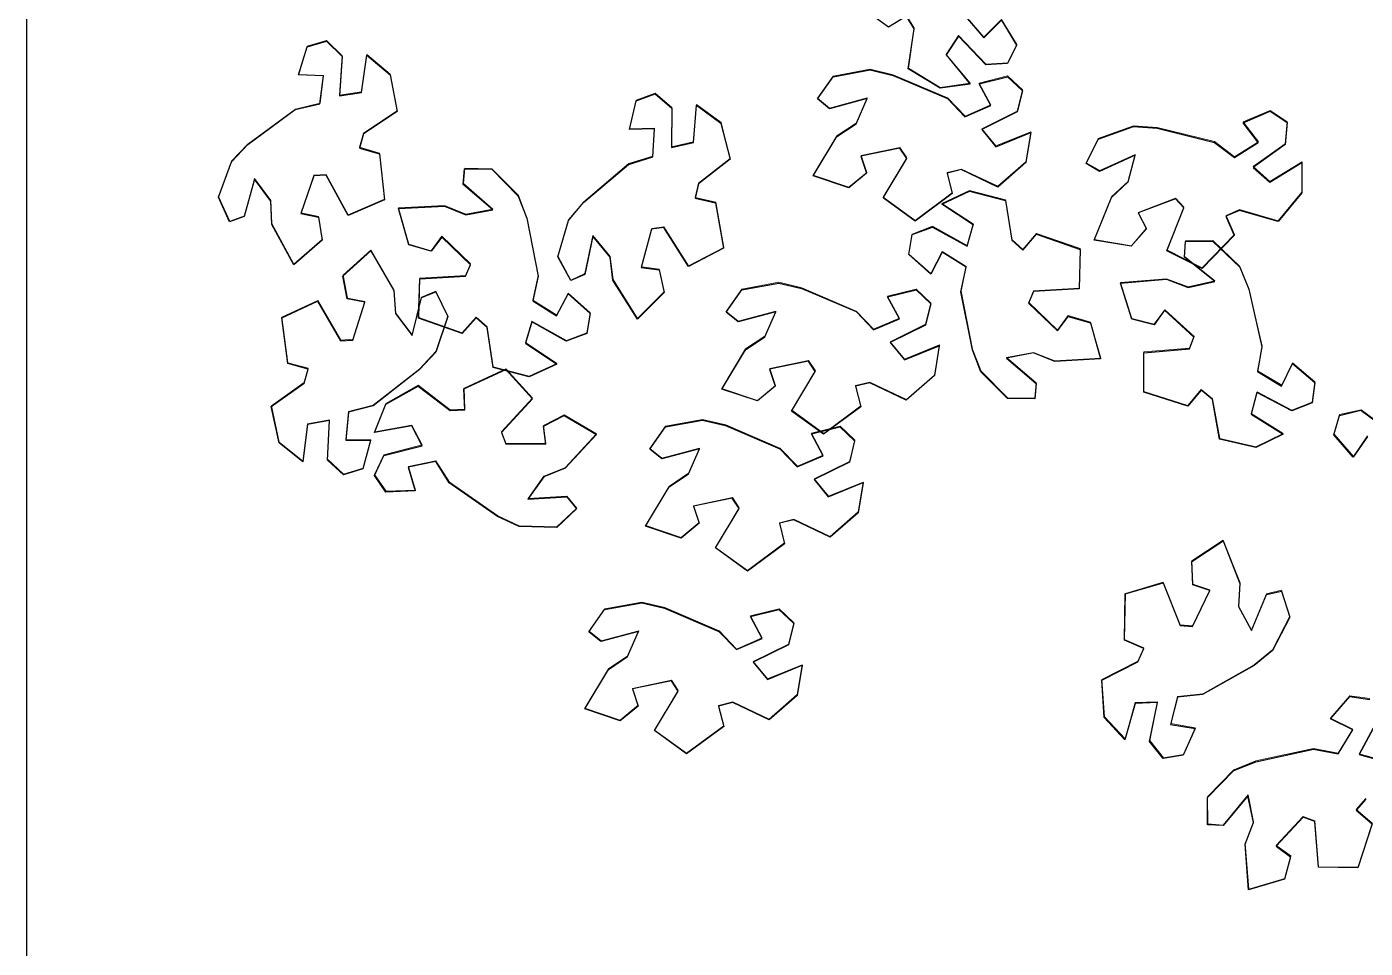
# Model space of a CAD drawing. Header units: centimetres. Extents: x -3096 to 17897, y -3131 to 15798.
# Drawn here: x 2794.5 to 2905.3, y 4243.1 to 4319.4 of the extents above; entities that cross this region are included whole.
import ezdxf

# ---------------------------------------------------------------- set-up
doc = ezdxf.new("R2010")
doc.units = ezdxf.units.CM
doc.layers.add('A-ANNO SYMB', color=3, linetype='Continuous', lineweight=13)
doc.layers.add('alberi', color=74, linetype='Continuous')

msp = doc.modelspace()

# ---------------------------------------------------------------- linework, layer by layer
msp.add_lwpolyline([(3144.47, 4143.3), (3144.47, 4143.3), (2794.47, 4143.3), (2794.47, 4518.3)])
at = {"layer": 'A-ANNO SYMB'}
for points in [[(2872.23, 4320.33), (2873.75, 4318.56), (2875.19, 4320.03), (2876.46, 4317.95), (2875.72, 4316.44), (2873.91, 4316.33), (2873.91, 4316.33), (2871.65, 4318.69), (2870.63, 4317.14), (2872.62, 4314.74), (2870.12, 4314.39), (2867.49, 4316), (2867.96, 4319.31), (2867.33, 4320.35)], [(2905.51, 4285.54), (2904.35, 4283.84), (2902.75, 4285.68), (2903.21, 4287.3), (2904.98, 4287.71), (2904.98, 4287.71), (2907.61, 4285.77)], [(2905.91, 4253.47), (2904.73, 4249.83), (2901.45, 4249.86), (2901.16, 4253.66), (2900.2, 4254.03), (2897.96, 4251.62), (2899.16, 4250.75), (2898.66, 4248.89), (2895.68, 4247.99), (2895.39, 4251.79), (2896.08, 4253.57), (2895.62, 4255.8), (2893.57, 4253.31), (2892.28, 4253.4), (2892.27, 4255.65), (2894.45, 4257.89), (2896.27, 4258.62), (2901.04, 4259.66), (2903.1, 4259.26), (2904.31, 4261.25), (2902.46, 4262.17), (2904.05, 4264.01), (2905.72, 4263.78)], [(2906.38, 4262.09), (2904.83, 4259.21), (2906.62, 4258.72)], [(2905.38, 4255.51), (2904.59, 4254.59), (2905.91, 4253.47)]]:
    msp.add_lwpolyline(points, dxfattribs=at)
for points in [[(2810.35, 4305.37), (2811.42, 4308.3), (2812.78, 4309.71), (2816.72, 4312.61), (2818.76, 4313.09), (2819.05, 4315.4), (2816.99, 4315.48), (2817.69, 4317.81), (2819.3, 4318.28), (2820.6, 4317.01), (2820.6, 4317.01), (2820.36, 4313.75), (2822.19, 4314.03), (2822.64, 4317.12), (2824.57, 4315.5), (2825.14, 4312.47), (2822.37, 4310.6), (2822.03, 4309.44), (2823.69, 4308.95), (2823.69, 4308.95), (2824.1, 4305.14), (2821.09, 4303.84), (2819.27, 4307.18), (2818.25, 4307.13), (2817.19, 4304.01), (2818.64, 4303.71), (2818.94, 4301.81), (2816.59, 4299.77), (2814.78, 4303.12), (2814.67, 4305.03), (2813.34, 4306.87), (2812.49, 4303.76), (2811.28, 4303.32)], [(2861.26, 4315.34), (2864.33, 4315.91), (2866.24, 4315.45), (2870.74, 4313.53), (2872.18, 4312.02), (2874.32, 4312.95), (2873.35, 4314.76), (2875.71, 4315.35), (2876.93, 4314.19), (2876.5, 4312.43), (2876.5, 4312.43), (2873.57, 4310.98), (2874.74, 4309.55), (2877.63, 4310.72), (2877.21, 4308.24), (2874.89, 4306.21), (2871.88, 4307.64), (2870.7, 4307.35), (2871.12, 4305.67), (2871.12, 4305.67), (2868.05, 4303.39), (2865.4, 4305.31), (2867.36, 4308.58), (2866.79, 4309.43), (2863.57, 4308.76), (2864.04, 4307.36), (2862.56, 4306.13), (2859.61, 4307.13), (2861.57, 4310.39), (2863.17, 4311.45), (2864.08, 4313.53), (2860.96, 4312.69), (2859.97, 4313.5)], [(2838.46, 4300.44), (2839.33, 4303.43), (2840.6, 4304.93), (2844.33, 4308.09), (2846.32, 4308.7), (2846.46, 4311.03), (2844.4, 4310.97), (2844.94, 4313.35), (2846.52, 4313.92), (2847.9, 4312.74), (2847.9, 4312.74), (2847.88, 4309.47), (2849.69, 4309.88), (2849.93, 4312.99), (2851.97, 4311.5), (2852.74, 4308.52), (2850.1, 4306.47), (2849.83, 4305.28), (2851.53, 4304.91), (2851.53, 4304.91), (2852.19, 4301.14), (2849.28, 4299.63), (2847.24, 4302.85), (2846.23, 4302.72), (2845.38, 4299.54), (2846.84, 4299.34), (2847.27, 4297.46), (2845.06, 4295.27), (2843.03, 4298.49), (2842.8, 4300.39), (2841.35, 4302.13), (2840.7, 4298.98), (2839.53, 4298.45)], [(2883.21, 4310.18), (2886.14, 4311.23), (2888.1, 4311.08), (2892.84, 4309.91), (2894.51, 4308.65), (2896.48, 4309.9), (2895.23, 4311.54), (2897.46, 4312.49), (2898.86, 4311.55), (2898.71, 4309.74), (2898.71, 4309.74), (2896.05, 4307.84), (2897.44, 4306.61), (2900.1, 4308.24), (2900.09, 4305.72), (2898.12, 4303.34), (2894.91, 4304.28), (2893.8, 4303.8), (2894.49, 4302.21), (2894.49, 4302.21), (2891.82, 4299.46), (2888.89, 4300.94), (2890.3, 4304.48), (2889.61, 4305.23), (2886.53, 4304.05), (2887.22, 4302.74), (2885.96, 4301.29), (2882.89, 4301.8), (2884.3, 4305.34), (2885.71, 4306.64), (2886.27, 4308.84), (2883.34, 4307.51), (2882.22, 4308.15)], [(2833, 4307.67), (2835.19, 4305.45), (2835.88, 4303.62), (2836.83, 4298.82), (2836.39, 4296.78), (2838.36, 4295.53), (2839.31, 4297.36), (2841.12, 4295.73), (2840.86, 4294.07), (2839.16, 4293.44), (2839.16, 4293.44), (2836.31, 4295.05), (2835.78, 4293.27), (2838.38, 4291.54), (2836.09, 4290.49), (2833.11, 4291.26), (2832.6, 4294.57), (2831.7, 4295.38), (2830.54, 4294.08), (2830.54, 4294.08), (2826.93, 4295.34), (2827.03, 4298.61), (2830.83, 4298.83), (2831.22, 4299.78), (2828.85, 4302.07), (2827.96, 4300.88), (2826.11, 4301.42), (2825.27, 4304.42), (2829.07, 4304.63), (2830.84, 4303.91), (2833.07, 4304.33), (2830.63, 4306.43), (2830.74, 4307.71)], [(2875.71, 4288.69), (2873.51, 4290.9), (2872.81, 4292.73), (2871.85, 4297.52), (2872.27, 4299.57), (2870.3, 4300.81), (2869.36, 4298.98), (2867.54, 4300.6), (2867.8, 4302.26), (2869.5, 4302.9), (2869.5, 4302.9), (2872.36, 4301.31), (2872.87, 4303.08), (2870.27, 4304.8), (2872.55, 4305.86), (2875.54, 4305.1), (2876.06, 4301.8), (2876.97, 4300.99), (2878.11, 4302.29), (2878.11, 4302.29), (2881.73, 4301.05), (2881.65, 4297.77), (2877.84, 4297.54), (2877.46, 4296.59), (2879.83, 4294.31), (2880.72, 4295.5), (2882.57, 4294.97), (2883.42, 4291.97), (2879.62, 4291.75), (2877.85, 4292.46), (2875.62, 4292.04), (2878.07, 4289.94), (2877.96, 4288.66)], [(2892.7, 4301.72), (2894.95, 4299.56), (2895.7, 4297.75), (2896.78, 4292.98), (2896.4, 4290.92), (2898.41, 4289.73), (2899.3, 4291.58), (2901.16, 4290.01), (2900.94, 4288.34), (2899.26, 4287.66), (2899.26, 4287.66), (2896.37, 4289.19), (2895.89, 4287.4), (2898.54, 4285.75), (2896.28, 4284.63), (2893.28, 4285.32), (2892.68, 4288.6), (2891.75, 4289.39), (2890.63, 4288.06), (2890.63, 4288.06), (2886.98, 4289.21), (2886.99, 4292.49), (2890.79, 4292.81), (2891.15, 4293.77), (2888.72, 4295.99), (2887.85, 4294.79), (2885.99, 4295.27), (2885.07, 4298.24), (2888.87, 4298.56), (2890.65, 4297.89), (2892.87, 4298.37), (2890.37, 4300.4), (2890.45, 4301.69)], [(2829.34, 4295.49), (2828.34, 4292.53), (2827.02, 4291.09), (2823.15, 4288.09), (2821.13, 4287.57), (2820.9, 4285.25), (2822.96, 4285.22), (2822.32, 4282.87), (2820.71, 4282.36), (2819.39, 4283.6), (2819.39, 4283.6), (2819.54, 4286.87), (2817.72, 4286.53), (2817.34, 4283.44), (2815.37, 4285.01), (2814.73, 4288.03), (2817.45, 4289.96), (2817.77, 4291.14), (2816.09, 4291.58), (2816.09, 4291.58), (2815.6, 4295.38), (2818.57, 4296.76), (2820.47, 4293.46), (2821.49, 4293.54), (2822.47, 4296.68), (2821.02, 4296.95), (2820.67, 4298.84), (2822.97, 4300.93), (2824.86, 4297.63), (2825.01, 4295.72), (2826.39, 4293.92), (2827.17, 4297.04), (2828.36, 4297.52)], [(2853.69, 4297.69), (2856.76, 4298.26), (2858.67, 4297.8), (2863.16, 4295.88), (2864.61, 4294.37), (2866.75, 4295.3), (2865.77, 4297.11), (2868.14, 4297.69), (2869.36, 4296.54), (2868.92, 4294.78), (2868.92, 4294.78), (2865.99, 4293.32), (2867.17, 4291.89), (2870.06, 4293.07), (2869.64, 4290.58), (2867.32, 4288.55), (2864.3, 4289.99), (2863.12, 4289.7), (2863.55, 4288.02), (2863.55, 4288.02), (2860.48, 4285.73), (2857.83, 4287.66), (2859.79, 4290.93), (2859.22, 4291.78), (2856, 4291.11), (2856.47, 4289.71), (2854.99, 4288.48), (2852.04, 4289.47), (2854, 4292.74), (2855.59, 4293.79), (2856.5, 4295.87), (2853.39, 4295.04), (2852.39, 4295.85)], [(2838.37, 4278.01), (2835.25, 4278.08), (2833.48, 4278.91), (2829.47, 4281.71), (2828.36, 4283.48), (2826.08, 4283.01), (2826.66, 4281.04), (2824.23, 4280.95), (2823.27, 4282.33), (2824.05, 4283.96), (2824.05, 4283.96), (2827.22, 4284.79), (2826.36, 4286.43), (2823.29, 4285.87), (2824.2, 4288.21), (2826.89, 4289.73), (2829.55, 4287.71), (2830.76, 4287.75), (2830.69, 4289.49), (2830.69, 4289.49), (2834.16, 4291.1), (2836.37, 4288.67), (2833.78, 4285.87), (2834.16, 4284.92), (2837.46, 4284.92), (2837.28, 4286.39), (2838.98, 4287.29), (2841.66, 4285.72), (2839.08, 4282.92), (2837.3, 4282.21), (2835.99, 4280.36), (2839.21, 4280.55), (2840.02, 4279.55)], [(2847.38, 4286.34), (2850.45, 4286.91), (2852.36, 4286.45), (2856.85, 4284.53), (2858.3, 4283.02), (2860.44, 4283.95), (2859.46, 4285.76), (2861.83, 4286.35), (2863.05, 4285.19), (2862.61, 4283.43), (2862.61, 4283.43), (2859.68, 4281.98), (2860.86, 4280.55), (2863.75, 4281.72), (2863.33, 4279.24), (2861.01, 4277.21), (2857.99, 4278.64), (2856.81, 4278.35), (2857.24, 4276.67), (2857.24, 4276.67), (2854.17, 4274.39), (2851.52, 4276.31), (2853.48, 4279.58), (2852.91, 4280.43), (2849.69, 4279.76), (2850.16, 4278.36), (2848.68, 4277.13), (2845.73, 4278.13), (2847.69, 4281.39), (2849.28, 4282.45), (2850.19, 4284.53), (2847.08, 4283.69), (2846.08, 4284.5)], [(2899.07, 4270.6), (2897.65, 4267.82), (2896.13, 4266.59), (2891.87, 4264.19), (2889.79, 4263.96), (2889.22, 4261.71), (2891.25, 4261.37), (2890.27, 4259.14), (2888.61, 4258.88), (2887.48, 4260.3), (2887.48, 4260.3), (2888.11, 4263.51), (2886.26, 4263.45), (2885.44, 4260.44), (2883.72, 4262.28), (2883.52, 4265.36), (2886.5, 4266.88), (2886.99, 4267.99), (2885.39, 4268.68), (2885.39, 4268.68), (2885.46, 4272.5), (2888.6, 4273.43), (2889.99, 4269.89), (2891.02, 4269.82), (2892.45, 4272.78), (2891.05, 4273.26), (2890.98, 4275.18), (2893.57, 4276.91), (2894.96, 4273.37), (2894.82, 4271.46), (2895.92, 4269.47), (2897.15, 4272.45), (2898.4, 4272.75)], [(2842.34, 4271.21), (2845.4, 4271.78), (2847.31, 4271.32), (2851.81, 4269.4), (2853.25, 4267.89), (2855.39, 4268.82), (2854.42, 4270.63), (2856.78, 4271.22), (2858, 4270.06), (2857.57, 4268.3), (2857.57, 4268.3), (2854.64, 4266.85), (2855.81, 4265.41), (2858.7, 4266.59), (2858.28, 4264.11), (2855.96, 4262.08), (2852.95, 4263.51), (2851.77, 4263.22), (2852.19, 4261.54), (2852.19, 4261.54), (2849.12, 4259.26), (2846.47, 4261.18), (2848.43, 4264.45), (2847.86, 4265.3), (2844.64, 4264.63), (2845.11, 4263.23), (2843.63, 4262), (2840.68, 4263), (2842.64, 4266.26), (2844.24, 4267.32), (2845.15, 4269.4), (2842.04, 4268.56), (2841.04, 4269.37)]]:
    msp.add_lwpolyline(points, close=True, dxfattribs=at)
at = {"layer": 'alberi'}
for points in [[(2872.23, 4320.27), (2873.75, 4318.5), (2875.19, 4319.97), (2876.45, 4317.89), (2875.71, 4316.38), (2873.9, 4316.27), (2873.9, 4316.27), (2871.64, 4318.64), (2870.62, 4317.09), (2872.61, 4314.68), (2870.11, 4314.34), (2867.48, 4315.95), (2867.96, 4319.25), (2867.33, 4320.29), (2865.85, 4319.38), (2865.85, 4319.38), (2862.75, 4321.64)], [(2905.51, 4285.48), (2904.34, 4283.79), (2902.74, 4285.62), (2903.21, 4287.24), (2904.97, 4287.66), (2904.97, 4287.66), (2907.61, 4285.72)], [(2905.91, 4253.41), (2904.72, 4249.77), (2901.45, 4249.81), (2901.15, 4253.61), (2900.2, 4253.97), (2897.95, 4251.56), (2899.15, 4250.69), (2898.65, 4248.84), (2895.67, 4247.94), (2895.39, 4251.74), (2896.07, 4253.52), (2895.61, 4255.74), (2893.56, 4253.26), (2892.27, 4253.34), (2892.27, 4255.6), (2894.44, 4257.83), (2896.26, 4258.56), (2901.04, 4259.6), (2903.09, 4259.21), (2904.3, 4261.2), (2902.46, 4262.11), (2904.05, 4263.96), (2905.71, 4263.72)], [(2906.38, 4262.03), (2904.83, 4259.15), (2906.61, 4258.67)], [(2905.38, 4255.46), (2904.58, 4254.54), (2905.91, 4253.41)]]:
    msp.add_lwpolyline(points, dxfattribs=at)
for points in [[(2810.34, 4305.32), (2811.42, 4308.24), (2812.78, 4309.66), (2816.71, 4312.56), (2818.75, 4313.03), (2819.04, 4315.35), (2816.98, 4315.43), (2817.68, 4317.76), (2819.3, 4318.23), (2820.59, 4316.96), (2820.59, 4316.96), (2820.36, 4313.69), (2822.18, 4313.98), (2822.64, 4317.06), (2824.57, 4315.44), (2825.14, 4312.41), (2822.37, 4310.55), (2822.02, 4309.38), (2823.69, 4308.89), (2823.69, 4308.89), (2824.09, 4305.09), (2821.09, 4303.78), (2819.27, 4307.13), (2818.25, 4307.07), (2817.18, 4303.96), (2818.63, 4303.65), (2818.94, 4301.75), (2816.58, 4299.72), (2814.77, 4303.06), (2814.67, 4304.97), (2813.34, 4306.81), (2812.48, 4303.71), (2811.27, 4303.26)], [(2861.26, 4315.29), (2864.33, 4315.85), (2866.23, 4315.4), (2870.73, 4313.48), (2872.17, 4311.97), (2874.31, 4312.89), (2873.34, 4314.7), (2875.7, 4315.29), (2876.93, 4314.13), (2876.49, 4312.37), (2876.49, 4312.37), (2873.56, 4310.92), (2874.73, 4309.49), (2877.62, 4310.67), (2877.21, 4308.18), (2874.89, 4306.15), (2871.87, 4307.59), (2870.69, 4307.3), (2871.12, 4305.61), (2871.12, 4305.61), (2868.04, 4303.33), (2865.39, 4305.26), (2867.35, 4308.52), (2866.78, 4309.38), (2863.56, 4308.71), (2864.03, 4307.3), (2862.55, 4306.08), (2859.6, 4307.07), (2861.57, 4310.33), (2863.16, 4311.39), (2864.07, 4313.47), (2860.96, 4312.63), (2859.96, 4313.45)], [(2838.45, 4300.38), (2839.33, 4303.38), (2840.59, 4304.88), (2844.32, 4308.03), (2846.32, 4308.65), (2846.45, 4310.98), (2844.4, 4310.92), (2844.93, 4313.29), (2846.51, 4313.87), (2847.89, 4312.69), (2847.89, 4312.69), (2847.88, 4309.42), (2849.68, 4309.83), (2849.93, 4312.93), (2851.96, 4311.45), (2852.73, 4308.46), (2850.1, 4306.41), (2849.83, 4305.23), (2851.52, 4304.85), (2851.52, 4304.85), (2852.18, 4301.08), (2849.28, 4299.58), (2847.24, 4302.79), (2846.22, 4302.67), (2845.37, 4299.49), (2846.84, 4299.28), (2847.27, 4297.41), (2845.06, 4295.22), (2843.02, 4298.43), (2842.79, 4300.33), (2841.34, 4302.08), (2840.69, 4298.92), (2839.52, 4298.4)], [(2883.2, 4310.12), (2886.14, 4311.17), (2888.09, 4311.03), (2892.84, 4309.85), (2894.51, 4308.59), (2896.47, 4309.85), (2895.22, 4311.48), (2897.46, 4312.44), (2898.85, 4311.49), (2898.7, 4309.68), (2898.7, 4309.68), (2896.04, 4307.78), (2897.43, 4306.56), (2900.09, 4308.18), (2900.08, 4305.66), (2898.11, 4303.29), (2894.91, 4304.22), (2893.79, 4303.75), (2894.48, 4302.15), (2894.48, 4302.15), (2891.81, 4299.41), (2888.89, 4300.88), (2890.3, 4304.42), (2889.6, 4305.17), (2886.53, 4304), (2887.22, 4302.69), (2885.95, 4301.24), (2882.88, 4301.75), (2884.3, 4305.28), (2885.7, 4306.58), (2886.26, 4308.78), (2883.33, 4307.45), (2882.21, 4308.1)], [(2832.99, 4307.62), (2835.18, 4305.4), (2835.88, 4303.57), (2836.82, 4298.77), (2836.39, 4296.73), (2838.35, 4295.48), (2839.3, 4297.3), (2841.12, 4295.68), (2840.85, 4294.02), (2839.15, 4293.39), (2839.15, 4293.39), (2836.3, 4294.99), (2835.78, 4293.21), (2838.37, 4291.49), (2836.09, 4290.43), (2833.1, 4291.21), (2832.59, 4294.51), (2831.69, 4295.32), (2830.54, 4294.02), (2830.54, 4294.02), (2826.92, 4295.28), (2827.02, 4298.55), (2830.82, 4298.77), (2831.21, 4299.72), (2828.84, 4302.01), (2827.95, 4300.83), (2826.1, 4301.36), (2825.26, 4304.36), (2829.07, 4304.57), (2830.84, 4303.85), (2833.07, 4304.27), (2830.62, 4306.37), (2830.73, 4307.65)], [(2875.7, 4288.63), (2873.5, 4290.85), (2872.8, 4292.68), (2871.84, 4297.47), (2872.27, 4299.51), (2870.29, 4300.76), (2869.35, 4298.93), (2867.53, 4300.55), (2867.79, 4302.21), (2869.49, 4302.84), (2869.49, 4302.84), (2872.35, 4301.25), (2872.86, 4303.03), (2870.26, 4304.74), (2872.54, 4305.81), (2875.53, 4305.04), (2876.05, 4301.74), (2876.96, 4300.93), (2878.11, 4302.24), (2878.11, 4302.24), (2881.73, 4300.99), (2881.64, 4297.72), (2877.84, 4297.49), (2877.45, 4296.54), (2879.83, 4294.25), (2880.72, 4295.44), (2882.57, 4294.91), (2883.41, 4291.92), (2879.61, 4291.69), (2877.84, 4292.41), (2875.61, 4291.98), (2878.06, 4289.89), (2877.96, 4288.61)], [(2892.69, 4301.66), (2894.95, 4299.5), (2895.7, 4297.69), (2896.77, 4292.92), (2896.4, 4290.87), (2898.4, 4289.67), (2899.3, 4291.53), (2901.16, 4289.95), (2900.94, 4288.29), (2899.25, 4287.61), (2899.25, 4287.61), (2896.36, 4289.13), (2895.89, 4287.34), (2898.53, 4285.69), (2896.28, 4284.57), (2893.27, 4285.26), (2892.67, 4288.55), (2891.74, 4289.33), (2890.63, 4288), (2890.63, 4288), (2886.98, 4289.16), (2886.98, 4292.43), (2890.78, 4292.76), (2891.14, 4293.72), (2888.71, 4295.94), (2887.85, 4294.73), (2885.99, 4295.21), (2885.06, 4298.19), (2888.86, 4298.51), (2890.65, 4297.84), (2892.87, 4298.32), (2890.36, 4300.35), (2890.44, 4301.63)], [(2829.34, 4295.43), (2828.34, 4292.48), (2827.01, 4291.03), (2823.15, 4288.04), (2821.13, 4287.51), (2820.89, 4285.19), (2822.95, 4285.16), (2822.31, 4282.81), (2820.71, 4282.31), (2819.38, 4283.54), (2819.38, 4283.54), (2819.54, 4286.81), (2817.71, 4286.48), (2817.34, 4283.38), (2815.37, 4284.96), (2814.72, 4287.97), (2817.45, 4289.91), (2817.77, 4291.08), (2816.09, 4291.53), (2816.09, 4291.53), (2815.59, 4295.32), (2818.56, 4296.7), (2820.46, 4293.4), (2821.48, 4293.48), (2822.47, 4296.62), (2821.01, 4296.89), (2820.66, 4298.78), (2822.96, 4300.88), (2824.86, 4297.57), (2825.01, 4295.67), (2826.38, 4293.86), (2827.16, 4296.99), (2828.36, 4297.46)], [(2853.69, 4297.64), (2856.75, 4298.2), (2858.66, 4297.75), (2863.16, 4295.83), (2864.6, 4294.32), (2866.74, 4295.24), (2865.77, 4297.05), (2868.13, 4297.64), (2869.35, 4296.48), (2868.92, 4294.72), (2868.92, 4294.72), (2865.99, 4293.27), (2867.16, 4291.84), (2870.05, 4293.01), (2869.64, 4290.53), (2867.31, 4288.5), (2864.3, 4289.94), (2863.12, 4289.65), (2863.55, 4287.96), (2863.55, 4287.96), (2860.47, 4285.68), (2857.82, 4287.6), (2859.78, 4290.87), (2859.21, 4291.72), (2855.99, 4291.06), (2856.46, 4289.65), (2854.98, 4288.43), (2852.03, 4289.42), (2853.99, 4292.68), (2855.59, 4293.74), (2856.5, 4295.82), (2853.39, 4294.98), (2852.39, 4295.79)], [(2838.36, 4277.95), (2835.24, 4278.03), (2833.47, 4278.86), (2829.46, 4281.65), (2828.35, 4283.43), (2826.07, 4282.96), (2826.65, 4280.99), (2824.22, 4280.89), (2823.26, 4282.27), (2824.04, 4283.91), (2824.04, 4283.91), (2827.21, 4284.73), (2826.35, 4286.37), (2823.28, 4285.81), (2824.2, 4288.16), (2826.88, 4289.67), (2829.54, 4287.65), (2830.76, 4287.7), (2830.68, 4289.43), (2830.68, 4289.43), (2834.16, 4291.04), (2836.36, 4288.62), (2833.78, 4285.82), (2834.16, 4284.87), (2837.45, 4284.86), (2837.27, 4286.34), (2838.97, 4287.23), (2841.66, 4285.66), (2839.07, 4282.87), (2837.3, 4282.16), (2835.98, 4280.3), (2839.2, 4280.49), (2840.01, 4279.49)], [(2847.38, 4286.29), (2850.44, 4286.85), (2852.35, 4286.4), (2856.85, 4284.48), (2858.29, 4282.97), (2860.43, 4283.89), (2859.46, 4285.7), (2861.82, 4286.29), (2863.04, 4285.13), (2862.61, 4283.37), (2862.61, 4283.37), (2859.68, 4281.92), (2860.85, 4280.49), (2863.74, 4281.67), (2863.33, 4279.18), (2861, 4277.15), (2857.99, 4278.59), (2856.81, 4278.3), (2857.24, 4276.61), (2857.24, 4276.61), (2854.16, 4274.33), (2851.51, 4276.26), (2853.47, 4279.52), (2852.9, 4280.38), (2849.68, 4279.71), (2850.15, 4278.3), (2848.67, 4277.08), (2845.72, 4278.07), (2847.68, 4281.33), (2849.28, 4282.39), (2850.19, 4284.47), (2847.08, 4283.63), (2846.08, 4284.45)], [(2899.07, 4270.54), (2897.64, 4267.76), (2896.12, 4266.53), (2891.86, 4264.13), (2889.78, 4263.91), (2889.21, 4261.65), (2891.24, 4261.32), (2890.26, 4259.09), (2888.6, 4258.82), (2887.47, 4260.24), (2887.47, 4260.24), (2888.11, 4263.45), (2886.26, 4263.39), (2885.43, 4260.38), (2883.71, 4262.23), (2883.52, 4265.3), (2886.49, 4266.82), (2886.98, 4267.93), (2885.39, 4268.62), (2885.39, 4268.62), (2885.45, 4272.45), (2888.59, 4273.38), (2889.99, 4269.83), (2891.01, 4269.76), (2892.45, 4272.73), (2891.04, 4273.21), (2890.97, 4275.13), (2893.56, 4276.86), (2894.95, 4273.32), (2894.82, 4271.41), (2895.91, 4269.42), (2897.14, 4272.4), (2898.4, 4272.69)], [(2842.33, 4271.16), (2845.4, 4271.72), (2847.3, 4271.27), (2851.8, 4269.35), (2853.24, 4267.84), (2855.38, 4268.76), (2854.41, 4270.57), (2856.77, 4271.16), (2858, 4270), (2857.56, 4268.24), (2857.56, 4268.24), (2854.63, 4266.79), (2855.81, 4265.36), (2858.69, 4266.54), (2858.28, 4264.05), (2855.96, 4262.02), (2852.94, 4263.46), (2851.76, 4263.17), (2852.19, 4261.48), (2852.19, 4261.48), (2849.11, 4259.2), (2846.46, 4261.13), (2848.42, 4264.39), (2847.86, 4265.25), (2844.63, 4264.58), (2845.11, 4263.17), (2843.62, 4261.95), (2840.68, 4262.94), (2842.64, 4266.2), (2844.23, 4267.26), (2845.14, 4269.34), (2842.03, 4268.5), (2841.03, 4269.32)]]:
    msp.add_lwpolyline(points, close=True, dxfattribs=at)

doc.saveas('drawing.dxf')
